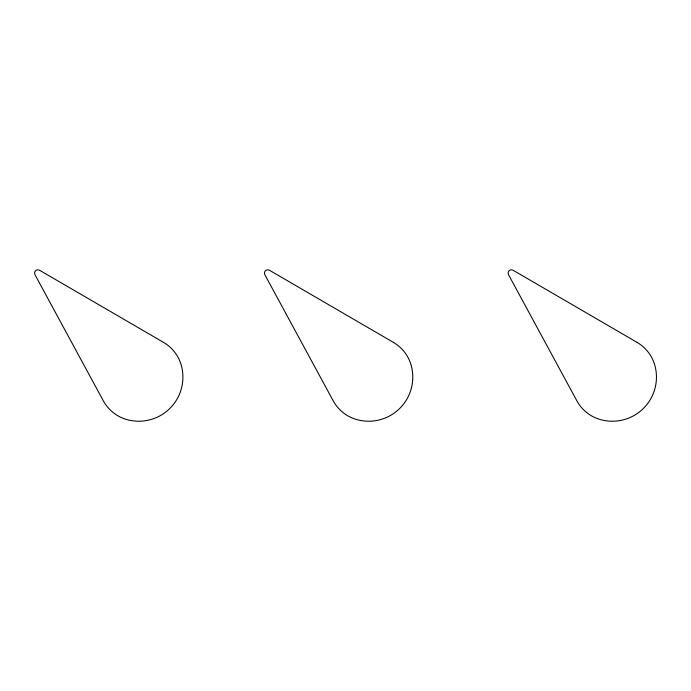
<?xml version="1.0" encoding="UTF-8"?>
<svg xmlns="http://www.w3.org/2000/svg" width="691" height="691" viewBox="0 0 691 691"><rect width="100%" height="100%" fill="white"/><g stroke="black" fill="none" stroke-linecap="round" stroke-linejoin="round"><path stroke-width="1.04" d="M637.085 342.382L513.059 270.224A3.308 3.308 0 0 0 508.49 274.655L576.855 400.797A38.61 38.61 0 0 0 599.961 419.454A44.112 44.112 0 0 0 655.085 366.213A38.61 38.61 0 0 0 637.085 342.382M393.412 342.382L269.386 270.224A3.308 3.308 0 0 0 264.817 274.655L333.183 400.797A38.61 38.61 0 0 0 356.288 419.454A44.112 44.112 0 0 0 411.413 366.213A38.61 38.61 0 0 0 393.412 342.382M163.551 342.382L39.525 270.224A3.308 3.308 0 0 0 34.947 274.655L103.313 400.797A38.61 38.61 0 0 0 126.427 419.454A44.112 44.112 0 0 0 181.543 366.213A38.61 38.61 0 0 0 163.551 342.382"/></g></svg>
